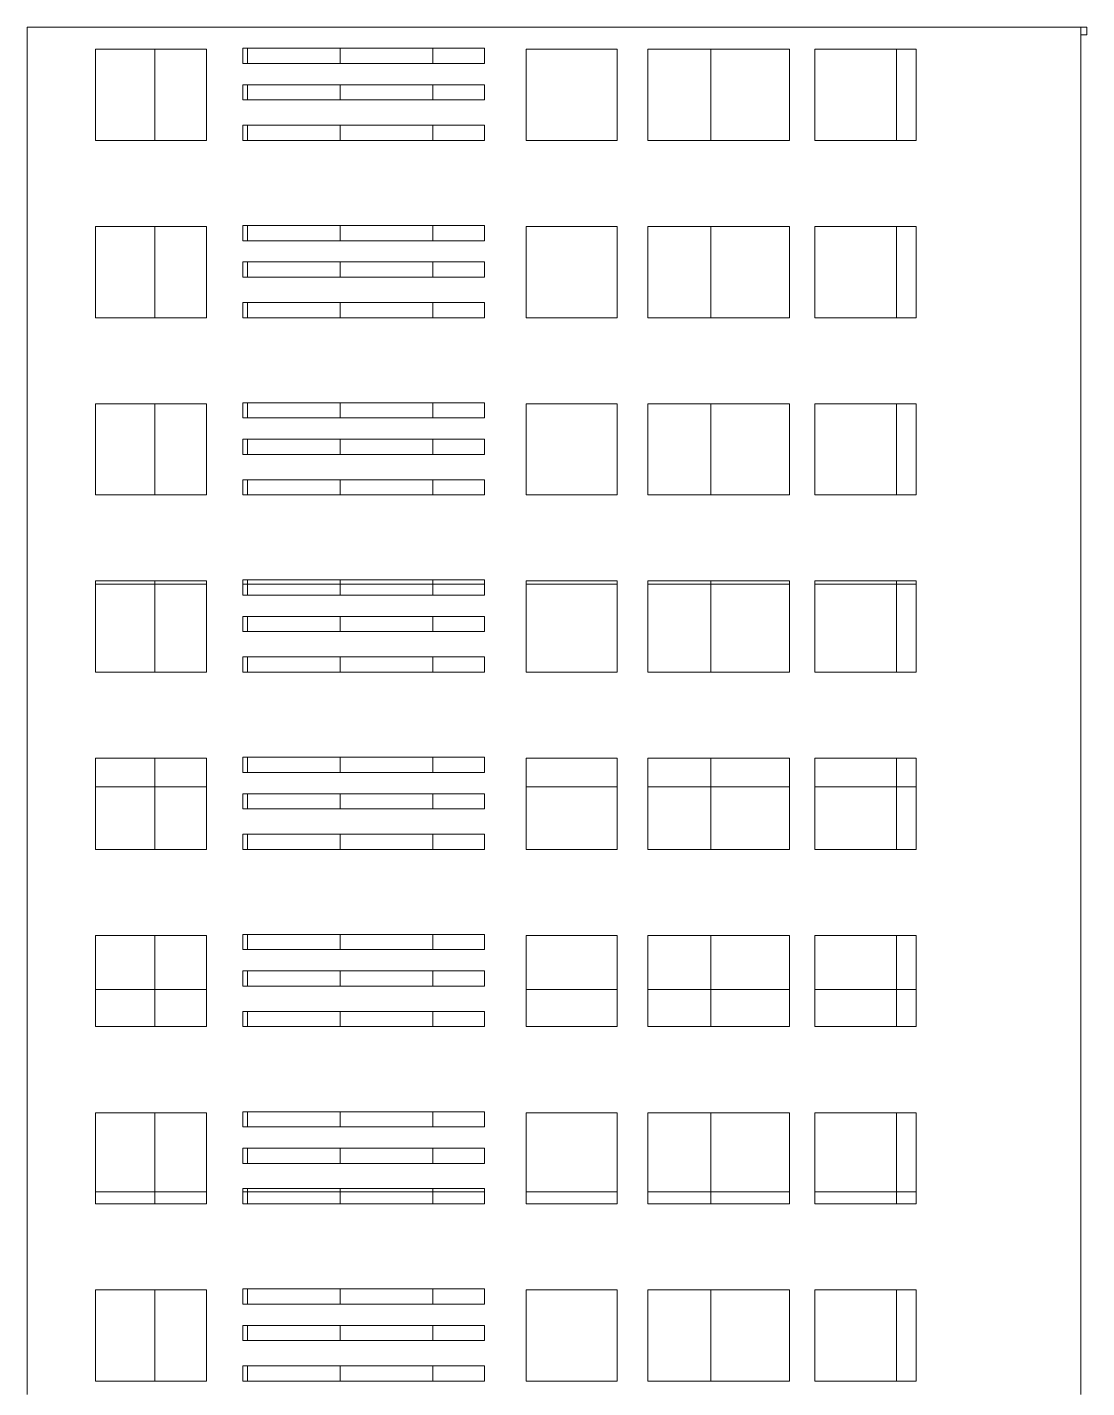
# Model space of a CAD drawing. Header units: millimetres. Extents: x 3062 to 3755, y 1606 to 1663.
# Drawn here: x 3233.206 to 3236.895, y 1633.765 to 1638.503 of the extents above; entities that cross this region are included whole.
import ezdxf

# ---------------------------------------------------------------- set-up
doc = ezdxf.new("R2010")
doc.units = ezdxf.units.MM
for name, color, linetype, lineweight in [('A-FLOR', 192, 'Continuous', 9), ('A-GLAZ-CURT', 52, 'Continuous', 9), ('A-WALL', 113, 'Continuous', 9)]:
    doc.layers.add(name, color=color, linetype=linetype, lineweight=lineweight)

# ---------------------------------------------------------------- blocks, each defined once
blk = doc.blocks.new('System Panel - Glazed-373120-South')
at = {"layer": 'A-GLAZ-CURT'}
for p, q in [((108202, 20000), (107033, 20000)), ((108202, 19764), (108202, 20000)), ((108202, 16264), (108202, 18064))]:
    blk.add_line(p, q, dxfattribs=at)
blk = doc.blocks.new('System Panel - Glazed-370674-South')
at = {"layer": 'A-GLAZ-CURT'}
for p, q in [((111862, 20000), (110032, 20000)), ((110032, 20000), (110032, 19764)), ((111862, 19764), (111862, 20000)), ((110032, 18084), (110032, 17784)), ((111862, 17784), (111862, 18084)), ((110032, 17364), (110032, 17064)), ((111862, 17064), (111862, 17364)), ((110032, 16564), (110032, 16264)), ((111862, 16264), (111862, 16564))]:
    blk.add_line(p, q, dxfattribs=at)
blk = doc.blocks.new('System Panel - Glazed-V40-South')
at = {"layer": 'A-GLAZ-CURT'}
for p, q in [((114709, 20000), (113692, 20000)), ((113692, 20000), (113692, 19764)), ((113692, 18084), (113692, 17784)), ((113692, 17364), (113692, 17064)), ((113692, 16564), (113692, 16264))]:
    blk.add_line(p, q, dxfattribs=at)
blk = doc.blocks.new('System Panel - Glazed-V41-South')
at = {"layer": 'A-GLAZ-CURT'}
blk.add_line((117333, 20000), (115533, 20000), dxfattribs=at)
blk = doc.blocks.new('System Panel - Glazed-V42-South')
at = {"layer": 'A-GLAZ-CURT'}
for p, q in [((119182, 20000), (117933, 20000)), ((119182, 19764), (119182, 20000)), ((119182, 16264), (119182, 18064))]:
    blk.add_line(p, q, dxfattribs=at)
blk = doc.blocks.new('System Panel - Glazed-V43-South')
at = {"layer": 'A-GLAZ-CURT'}
for p, q in [((120733, 20000), (119182, 20000)), ((119182, 20000), (119182, 19764)), ((119182, 18064), (119182, 16264))]:
    blk.add_line(p, q, dxfattribs=at)
blk = doc.blocks.new('System Panel - Glazed-V44-South')
at = {"layer": 'A-GLAZ-CURT'}
for p, q in [((122842, 20000), (121233, 20000)), ((122842, 19764), (122842, 20000)), ((122842, 16264), (122842, 18064))]:
    blk.add_line(p, q, dxfattribs=at)
blk = doc.blocks.new('System Panel - Glazed-V45-South')
at = {"layer": 'A-GLAZ-CURT'}
for p, q in [((123233, 20000), (122842, 20000)), ((122842, 20000), (122842, 19764)), ((122842, 18064), (122842, 16264))]:
    blk.add_line(p, q, dxfattribs=at)
blk = doc.blocks.new('System Panel - Glazed-V46-South')
at = {"layer": 'A-GLAZ-CURT'}
for p, q in [((108202, 24000), (107033, 24000)), ((108202, 23264), (108202, 24000)), ((108202, 20000), (108202, 21564)), ((107033, 20000), (108202, 20000))]:
    blk.add_line(p, q, dxfattribs=at)
blk = doc.blocks.new('System Panel - Glazed-V47-South')
at = {"layer": 'A-GLAZ-CURT'}
for p, q in [((110032, 23564), (110032, 23264)), ((111862, 23264), (111862, 23564)), ((110032, 21584), (110032, 21284)), ((111862, 21284), (111862, 21584)), ((110032, 20864), (110032, 20564)), ((111862, 20564), (111862, 20864)), ((110032, 20064), (110032, 20000)), ((110032, 20000), (111862, 20000)), ((111862, 20000), (111862, 20064))]:
    blk.add_line(p, q, dxfattribs=at)
blk = doc.blocks.new('System Panel - Glazed-V48-South')
at = {"layer": 'A-GLAZ-CURT'}
for p, q in [((113692, 23564), (113692, 23264)), ((113692, 21584), (113692, 21284)), ((113692, 20864), (113692, 20564)), ((113692, 20064), (113692, 20000)), ((113692, 20000), (114709, 20000))]:
    blk.add_line(p, q, dxfattribs=at)
blk = doc.blocks.new('System Panel - Glazed-V49-South')
at = {"layer": 'A-GLAZ-CURT'}
for p, q in [((117333, 24000), (115533, 24000)), ((115533, 20000), (117333, 20000))]:
    blk.add_line(p, q, dxfattribs=at)
blk = doc.blocks.new('System Panel - Glazed-V50-South')
at = {"layer": 'A-GLAZ-CURT'}
for p, q in [((119182, 24000), (117933, 24000)), ((119182, 23264), (119182, 24000)), ((119182, 20000), (119182, 21564)), ((117933, 20000), (119182, 20000))]:
    blk.add_line(p, q, dxfattribs=at)
blk = doc.blocks.new('System Panel - Glazed-V51-South')
at = {"layer": 'A-GLAZ-CURT'}
for p, q in [((120733, 24000), (119182, 24000)), ((119182, 24000), (119182, 23264)), ((119182, 21564), (119182, 20000)), ((119182, 20000), (120733, 20000))]:
    blk.add_line(p, q, dxfattribs=at)
blk = doc.blocks.new('System Panel - Glazed-V52-South')
at = {"layer": 'A-GLAZ-CURT'}
for p, q in [((122842, 24000), (121233, 24000)), ((122842, 23264), (122842, 24000)), ((122842, 20000), (122842, 21564)), ((121233, 20000), (122842, 20000))]:
    blk.add_line(p, q, dxfattribs=at)
blk = doc.blocks.new('System Panel - Glazed-V53-South')
at = {"layer": 'A-GLAZ-CURT'}
for p, q in [((123233, 24000), (122842, 24000)), ((122842, 24000), (122842, 23264)), ((122842, 21564), (122842, 20000)), ((122842, 20000), (123233, 20000))]:
    blk.add_line(p, q, dxfattribs=at)
blk = doc.blocks.new('System Panel - Glazed-V54-South')
at = {"layer": 'A-GLAZ-CURT'}
for p, q in [((108202, 28000), (107033, 28000)), ((108202, 26764), (108202, 28000)), ((108202, 24000), (108202, 25064)), ((107033, 24000), (108202, 24000))]:
    blk.add_line(p, q, dxfattribs=at)
blk = doc.blocks.new('System Panel - Glazed-V55-South')
at = {"layer": 'A-GLAZ-CURT'}
for p, q in [((110032, 27864), (110032, 27564)), ((111862, 27564), (111862, 27864)), ((110032, 27064), (110032, 26764)), ((111862, 26764), (111862, 27064)), ((110032, 25084), (110032, 24784)), ((111862, 24784), (111862, 25084)), ((110032, 24364), (110032, 24064)), ((111862, 24064), (111862, 24364))]:
    blk.add_line(p, q, dxfattribs=at)
blk = doc.blocks.new('System Panel - Glazed-V56-South')
at = {"layer": 'A-GLAZ-CURT'}
for p, q in [((113692, 27864), (113692, 27564)), ((113692, 27064), (113692, 26764)), ((113692, 25084), (113692, 24784)), ((113692, 24364), (113692, 24064))]:
    blk.add_line(p, q, dxfattribs=at)
blk = doc.blocks.new('System Panel - Glazed-V57-South')
at = {"layer": 'A-GLAZ-CURT'}
for p, q in [((117333, 28000), (115533, 28000)), ((115533, 24000), (117333, 24000))]:
    blk.add_line(p, q, dxfattribs=at)
blk = doc.blocks.new('System Panel - Glazed-V58-South')
at = {"layer": 'A-GLAZ-CURT'}
for p, q in [((119182, 28000), (117933, 28000)), ((119182, 26764), (119182, 28000)), ((119182, 24000), (119182, 25064)), ((117933, 24000), (119182, 24000))]:
    blk.add_line(p, q, dxfattribs=at)
blk = doc.blocks.new('System Panel - Glazed-V59-South')
at = {"layer": 'A-GLAZ-CURT'}
for p, q in [((120733, 28000), (119182, 28000)), ((119182, 28000), (119182, 26764)), ((119182, 25064), (119182, 24000)), ((119182, 24000), (120733, 24000))]:
    blk.add_line(p, q, dxfattribs=at)
blk = doc.blocks.new('System Panel - Glazed-V60-South')
at = {"layer": 'A-GLAZ-CURT'}
for p, q in [((122842, 28000), (121233, 28000)), ((122842, 26764), (122842, 28000)), ((122842, 24000), (122842, 25064)), ((121233, 24000), (122842, 24000))]:
    blk.add_line(p, q, dxfattribs=at)
blk = doc.blocks.new('System Panel - Glazed-V61-South')
at = {"layer": 'A-GLAZ-CURT'}
for p, q in [((123233, 28000), (122842, 28000)), ((122842, 28000), (122842, 26764)), ((122842, 25064), (122842, 24000)), ((122842, 24000), (123233, 24000))]:
    blk.add_line(p, q, dxfattribs=at)
blk = doc.blocks.new('System Panel - Glazed-V62-South')
at = {"layer": 'A-GLAZ-CURT'}
for p, q in [((108202, 32000), (107033, 32000)), ((108202, 30264), (108202, 32000)), ((108202, 28000), (108202, 28564)), ((107033, 28000), (108202, 28000))]:
    blk.add_line(p, q, dxfattribs=at)
blk = doc.blocks.new('System Panel - Glazed-V63-South')
at = {"layer": 'A-GLAZ-CURT'}
for p, q in [((111862, 32000), (110032, 32000)), ((110032, 32000), (110032, 31784)), ((111862, 31784), (111862, 32000)), ((110032, 31364), (110032, 31064)), ((111862, 31064), (111862, 31364)), ((110032, 30564), (110032, 30264)), ((111862, 30264), (111862, 30564)), ((110032, 28584), (110032, 28284)), ((111862, 28284), (111862, 28584))]:
    blk.add_line(p, q, dxfattribs=at)
blk = doc.blocks.new('System Panel - Glazed-V64-South')
at = {"layer": 'A-GLAZ-CURT'}
for p, q in [((114709, 32000), (113692, 32000)), ((113692, 32000), (113692, 31784)), ((113692, 31364), (113692, 31064)), ((113692, 30564), (113692, 30264)), ((113692, 28584), (113692, 28284))]:
    blk.add_line(p, q, dxfattribs=at)
blk = doc.blocks.new('System Panel - Glazed-V65-South')
at = {"layer": 'A-GLAZ-CURT'}
for p, q in [((117333, 32000), (115533, 32000)), ((115533, 28000), (117333, 28000))]:
    blk.add_line(p, q, dxfattribs=at)
blk = doc.blocks.new('System Panel - Glazed-V66-South')
at = {"layer": 'A-GLAZ-CURT'}
for p, q in [((119182, 32000), (117933, 32000)), ((119182, 30264), (119182, 32000)), ((119182, 28000), (119182, 28564)), ((117933, 28000), (119182, 28000))]:
    blk.add_line(p, q, dxfattribs=at)
blk = doc.blocks.new('System Panel - Glazed-V67-South')
at = {"layer": 'A-GLAZ-CURT'}
for p, q in [((120733, 32000), (119182, 32000)), ((119182, 32000), (119182, 30264)), ((119182, 28564), (119182, 28000)), ((119182, 28000), (120733, 28000))]:
    blk.add_line(p, q, dxfattribs=at)
blk = doc.blocks.new('System Panel - Glazed-V68-South')
at = {"layer": 'A-GLAZ-CURT'}
for p, q in [((122842, 32000), (121233, 32000)), ((122842, 30264), (122842, 32000)), ((122842, 28000), (122842, 28564)), ((121233, 28000), (122842, 28000))]:
    blk.add_line(p, q, dxfattribs=at)
blk = doc.blocks.new('System Panel - Glazed-V69-South')
at = {"layer": 'A-GLAZ-CURT'}
for p, q in [((123233, 32000), (122842, 32000)), ((122842, 32000), (122842, 30264)), ((122842, 28564), (122842, 28000)), ((122842, 28000), (123233, 28000))]:
    blk.add_line(p, q, dxfattribs=at)
blk = doc.blocks.new('System Panel - Glazed-V70-South')
at = {"layer": 'A-GLAZ-CURT'}
for p, q in [((108202, 33764), (108202, 35564)), ((107033, 32000), (108202, 32000)), ((108202, 32000), (108202, 32064))]:
    blk.add_line(p, q, dxfattribs=at)
blk = doc.blocks.new('System Panel - Glazed-V71-South')
at = {"layer": 'A-GLAZ-CURT'}
for p, q in [((110032, 35584), (110032, 35284)), ((111862, 35284), (111862, 35584)), ((110032, 34864), (110032, 34564)), ((111862, 34564), (111862, 34864)), ((110032, 34064), (110032, 33764)), ((111862, 33764), (111862, 34064)), ((110032, 32084), (110032, 32000)), ((110032, 32000), (111862, 32000)), ((111862, 32000), (111862, 32084))]:
    blk.add_line(p, q, dxfattribs=at)
blk = doc.blocks.new('System Panel - Glazed-V72-South')
at = {"layer": 'A-GLAZ-CURT'}
for p, q in [((113692, 35584), (113692, 35284)), ((113692, 34864), (113692, 34564)), ((113692, 34064), (113692, 33764)), ((113692, 32084), (113692, 32000)), ((113692, 32000), (114709, 32000))]:
    blk.add_line(p, q, dxfattribs=at)
blk = doc.blocks.new('System Panel - Glazed-V73-South')
at = {"layer": 'A-GLAZ-CURT'}
blk.add_line((115533, 32000), (117333, 32000), dxfattribs=at)
blk = doc.blocks.new('System Panel - Glazed-V74-South')
at = {"layer": 'A-GLAZ-CURT'}
for p, q in [((119182, 33764), (119182, 35564)), ((117933, 32000), (119182, 32000)), ((119182, 32000), (119182, 32064))]:
    blk.add_line(p, q, dxfattribs=at)
blk = doc.blocks.new('System Panel - Glazed-V75-South')
at = {"layer": 'A-GLAZ-CURT'}
for p, q in [((119182, 35564), (119182, 33764)), ((119182, 32064), (119182, 32000)), ((119182, 32000), (120733, 32000))]:
    blk.add_line(p, q, dxfattribs=at)
blk = doc.blocks.new('System Panel - Glazed-V76-South')
at = {"layer": 'A-GLAZ-CURT'}
for p, q in [((122842, 33764), (122842, 35564)), ((121233, 32000), (122842, 32000)), ((122842, 32000), (122842, 32064))]:
    blk.add_line(p, q, dxfattribs=at)
blk = doc.blocks.new('System Panel - Glazed-V77-South')
at = {"layer": 'A-GLAZ-CURT'}
for p, q in [((122842, 35564), (122842, 33764)), ((122842, 32064), (122842, 32000)), ((122842, 32000), (123233, 32000))]:
    blk.add_line(p, q, dxfattribs=at)
blk = doc.blocks.new('System Panel - Glazed-V78-South')
at = {"layer": 'A-GLAZ-CURT'}
blk.add_line((108202, 37264), (108202, 39064), dxfattribs=at)
blk = doc.blocks.new('System Panel - Glazed-V79-South')
at = {"layer": 'A-GLAZ-CURT'}
for p, q in [((110032, 39084), (110032, 38784)), ((111862, 38784), (111862, 39084)), ((110032, 38364), (110032, 38064)), ((111862, 38064), (111862, 38364)), ((110032, 37564), (110032, 37264)), ((111862, 37264), (111862, 37564))]:
    blk.add_line(p, q, dxfattribs=at)
blk = doc.blocks.new('System Panel - Glazed-V80-South')
at = {"layer": 'A-GLAZ-CURT'}
for p, q in [((113692, 39084), (113692, 38784)), ((113692, 38364), (113692, 38064)), ((113692, 37564), (113692, 37264))]:
    blk.add_line(p, q, dxfattribs=at)
blk = doc.blocks.new('System Panel - Glazed-V82-South')
at = {"layer": 'A-GLAZ-CURT'}
blk.add_line((119182, 37264), (119182, 39064), dxfattribs=at)
blk = doc.blocks.new('System Panel - Glazed-V83-South')
at = {"layer": 'A-GLAZ-CURT'}
blk.add_line((119182, 39064), (119182, 37264), dxfattribs=at)
blk = doc.blocks.new('System Panel - Glazed-V84-South')
at = {"layer": 'A-GLAZ-CURT'}
blk.add_line((122842, 37264), (122842, 39064), dxfattribs=at)
blk = doc.blocks.new('System Panel - Glazed-V85-South')
at = {"layer": 'A-GLAZ-CURT'}
blk.add_line((122842, 39064), (122842, 37264), dxfattribs=at)
blk = doc.blocks.new('System Panel - Glazed-373121-South')
at = {"layer": 'A-GLAZ-CURT'}
blk.add_line((108202, 40764), (108202, 42564), dxfattribs=at)
blk = doc.blocks.new('System Panel - Glazed-370676-South')
at = {"layer": 'A-GLAZ-CURT'}
for p, q in [((110032, 42584), (110032, 42284)), ((111862, 42284), (111862, 42584)), ((110032, 41864), (110032, 41564)), ((111862, 41564), (111862, 41864)), ((110032, 41064), (110032, 40764)), ((111862, 40764), (111862, 41064))]:
    blk.add_line(p, q, dxfattribs=at)
blk = doc.blocks.new('System Panel - Glazed-V86-South')
at = {"layer": 'A-GLAZ-CURT'}
for p, q in [((113692, 42584), (113692, 42284)), ((113692, 41864), (113692, 41564)), ((113692, 41064), (113692, 40764))]:
    blk.add_line(p, q, dxfattribs=at)
blk = doc.blocks.new('System Panel - Glazed-V88-South')
at = {"layer": 'A-GLAZ-CURT'}
blk.add_line((119182, 40764), (119182, 42564), dxfattribs=at)
blk = doc.blocks.new('System Panel - Glazed-V89-South')
at = {"layer": 'A-GLAZ-CURT'}
blk.add_line((119182, 42564), (119182, 40764), dxfattribs=at)
blk = doc.blocks.new('System Panel - Glazed-V90-South')
at = {"layer": 'A-GLAZ-CURT'}
blk.add_line((122842, 40764), (122842, 42564), dxfattribs=at)
blk = doc.blocks.new('System Panel - Glazed-V91-South')
at = {"layer": 'A-GLAZ-CURT'}
blk.add_line((122842, 42564), (122842, 40764), dxfattribs=at)
blk = doc.blocks.new('System Panel - Glazed-V96-South')
at = {"layer": 'A-GLAZ-CURT'}
for p, q in [((109220, 20000), (108202, 20000)), ((108202, 20000), (108202, 19764)), ((110032, 20000), (109936, 20000)), ((110032, 19764), (110032, 20000)), ((108202, 18064), (108202, 16264)), ((110032, 17784), (110032, 18084)), ((110032, 17064), (110032, 17364)), ((110032, 16264), (110032, 16564))]:
    blk.add_line(p, q, dxfattribs=at)
blk = doc.blocks.new('System Panel - Glazed-V97-South')
at = {"layer": 'A-GLAZ-CURT'}
for p, q in [((109220, 24000), (108202, 24000)), ((108202, 24000), (108202, 23264)), ((110032, 23264), (110032, 23564)), ((108202, 21564), (108202, 20000)), ((110032, 21284), (110032, 21584)), ((110032, 20564), (110032, 20864)), ((108202, 20000), (109220, 20000)), ((109936, 20000), (110032, 20000)), ((110032, 20000), (110032, 20064))]:
    blk.add_line(p, q, dxfattribs=at)
blk = doc.blocks.new('System Panel - Glazed-V98-South')
at = {"layer": 'A-GLAZ-CURT'}
for p, q in [((109220, 28000), (108202, 28000)), ((108202, 28000), (108202, 26764)), ((110032, 27564), (110032, 27864)), ((110032, 26764), (110032, 27064)), ((108202, 25064), (108202, 24000)), ((110032, 24784), (110032, 25084)), ((110032, 24064), (110032, 24364)), ((108202, 24000), (109220, 24000))]:
    blk.add_line(p, q, dxfattribs=at)
blk = doc.blocks.new('System Panel - Glazed-V99-South')
at = {"layer": 'A-GLAZ-CURT'}
for p, q in [((109220, 32000), (108202, 32000)), ((108202, 32000), (108202, 30264)), ((110032, 32000), (109936, 32000)), ((110032, 31784), (110032, 32000)), ((110032, 31064), (110032, 31364)), ((110032, 30264), (110032, 30564)), ((108202, 28564), (108202, 28000)), ((110032, 28284), (110032, 28584)), ((108202, 28000), (109220, 28000))]:
    blk.add_line(p, q, dxfattribs=at)
blk = doc.blocks.new('System Panel - Glazed-V100-South')
at = {"layer": 'A-GLAZ-CURT'}
for p, q in [((108202, 35564), (108202, 33764)), ((110032, 35284), (110032, 35584)), ((110032, 34564), (110032, 34864)), ((110032, 33764), (110032, 34064)), ((108202, 32064), (108202, 32000)), ((108202, 32000), (109220, 32000)), ((109936, 32000), (110032, 32000)), ((110032, 32000), (110032, 32084))]:
    blk.add_line(p, q, dxfattribs=at)
blk = doc.blocks.new('System Panel - Glazed-V101-South')
at = {"layer": 'A-GLAZ-CURT'}
for p, q in [((108202, 39064), (108202, 37264)), ((110032, 38784), (110032, 39084)), ((110032, 38064), (110032, 38364)), ((110032, 37264), (110032, 37564))]:
    blk.add_line(p, q, dxfattribs=at)
blk = doc.blocks.new('System Panel - Glazed-V102-South')
at = {"layer": 'A-GLAZ-CURT'}
for p, q in [((108202, 42564), (108202, 40764)), ((110032, 42284), (110032, 42584)), ((110032, 41564), (110032, 41864)), ((110032, 40764), (110032, 41064))]:
    blk.add_line(p, q, dxfattribs=at)

msp = doc.modelspace()

# ---------------------------------------------------------------- linework, layer by layer
at = {"layer": 'A-FLOR'}
for p, q in [((3236.8735, 1638.5029), (3236.8946, 1638.5029)), ((3236.8946, 1638.4764), (3236.8735, 1638.4764)), ((3236.8946, 1638.5029), (3236.8946, 1638.4764))]:
    msp.add_line(p, q, dxfattribs=at)
at = {"layer": 'A-WALL'}
for p, q in [((3233.2059, 1633.7421), (3233.2059, 1638.5029)), ((3236.8735, 1638.5029), (3233.2059, 1638.5029)), ((3236.8735, 1638.5029), (3236.8735, 1633.7421)), ((3233.956, 1638.3767), (3233.956, 1638.4296)), ((3233.956, 1638.4296), (3234.7975, 1638.4296)), ((3234.7975, 1638.4296), (3234.7975, 1638.3767)), ((3233.444, 1638.1086), (3233.444, 1638.426)), ((3233.444, 1638.426), (3233.8296, 1638.426)), ((3233.8296, 1638.426), (3233.8296, 1638.1086)), ((3234.9428, 1638.1086), (3234.9428, 1638.426)), ((3234.9428, 1638.426), (3235.2602, 1638.426)), ((3235.2602, 1638.426), (3235.2602, 1638.1086)), ((3235.366, 1638.1086), (3235.366, 1638.426)), ((3235.366, 1638.426), (3235.8597, 1638.426)), ((3235.8597, 1638.426), (3235.8597, 1638.1086)), ((3235.9478, 1638.1086), (3235.9478, 1638.426)), ((3235.9478, 1638.426), (3236.3005, 1638.426)), ((3236.3005, 1638.426), (3236.3005, 1638.1086)), ((3234.7975, 1638.3767), (3233.956, 1638.3767)), ((3233.956, 1638.2497), (3233.956, 1638.3026)), ((3233.956, 1638.3026), (3234.7975, 1638.3026)), ((3234.7975, 1638.3026), (3234.7975, 1638.2497)), ((3234.7975, 1638.2497), (3233.956, 1638.2497)), ((3233.956, 1638.1086), (3233.956, 1638.1615)), ((3233.956, 1638.1615), (3234.7975, 1638.1615)), ((3234.7975, 1638.1615), (3234.7975, 1638.1086)), ((3233.8296, 1638.1086), (3233.444, 1638.1086)), ((3234.7975, 1638.1086), (3233.956, 1638.1086)), ((3235.2602, 1638.1086), (3234.9428, 1638.1086)), ((3235.8597, 1638.1086), (3235.366, 1638.1086)), ((3236.3005, 1638.1086), (3235.9478, 1638.1086)), ((3233.956, 1637.7595), (3233.956, 1637.8124)), ((3233.956, 1637.8124), (3234.7975, 1637.8124)), ((3234.7975, 1637.8124), (3234.7975, 1637.7595)), ((3233.444, 1637.4915), (3233.444, 1637.8089)), ((3233.444, 1637.8089), (3233.8296, 1637.8089)), ((3233.8296, 1637.8089), (3233.8296, 1637.4915)), ((3234.9428, 1637.4915), (3234.9428, 1637.8089)), ((3234.9428, 1637.8089), (3235.2602, 1637.8089)), ((3235.2602, 1637.8089), (3235.2602, 1637.4915)), ((3235.366, 1637.4915), (3235.366, 1637.8089)), ((3235.366, 1637.8089), (3235.8597, 1637.8089)), ((3235.8597, 1637.8089), (3235.8597, 1637.4915)), ((3235.9478, 1637.4915), (3235.9478, 1637.8089)), ((3235.9478, 1637.8089), (3236.3005, 1637.8089)), ((3236.3005, 1637.8089), (3236.3005, 1637.4915)), ((3234.7975, 1637.7595), (3233.956, 1637.7595)), ((3233.956, 1637.6326), (3233.956, 1637.6855)), ((3233.956, 1637.6855), (3234.7975, 1637.6855)), ((3234.7975, 1637.6855), (3234.7975, 1637.6326)), ((3234.7975, 1637.6326), (3233.956, 1637.6326)), ((3233.956, 1637.4915), (3233.956, 1637.5444)), ((3233.956, 1637.5444), (3234.7975, 1637.5444)), ((3234.7975, 1637.5444), (3234.7975, 1637.4915)), ((3233.8296, 1637.4915), (3233.444, 1637.4915)), ((3234.7975, 1637.4915), (3233.956, 1637.4915)), ((3235.2602, 1637.4915), (3234.9428, 1637.4915)), ((3235.8597, 1637.4915), (3235.366, 1637.4915)), ((3236.3005, 1637.4915), (3235.9478, 1637.4915)), ((3233.444, 1636.8744), (3233.444, 1637.1917)), ((3233.444, 1637.1917), (3233.8296, 1637.1917)), ((3233.8296, 1637.1917), (3233.8296, 1636.8744)), ((3233.956, 1637.1424), (3233.956, 1637.1953)), ((3233.956, 1637.1953), (3234.7975, 1637.1953)), ((3234.7975, 1637.1953), (3234.7975, 1637.1424)), ((3234.9428, 1636.8744), (3234.9428, 1637.1917)), ((3234.9428, 1637.1917), (3235.2602, 1637.1917)), ((3235.2602, 1637.1917), (3235.2602, 1636.8744)), ((3235.366, 1636.8744), (3235.366, 1637.1917)), ((3235.366, 1637.1917), (3235.8597, 1637.1917)), ((3235.8597, 1637.1917), (3235.8597, 1636.8744)), ((3235.9478, 1636.8744), (3235.9478, 1637.1917)), ((3235.9478, 1637.1917), (3236.3005, 1637.1917)), ((3236.3005, 1637.1917), (3236.3005, 1636.8744)), ((3234.7975, 1637.1424), (3233.956, 1637.1424)), ((3233.956, 1637.0154), (3233.956, 1637.0683)), ((3233.956, 1637.0683), (3234.7975, 1637.0683)), ((3234.7975, 1637.0683), (3234.7975, 1637.0154)), ((3234.7975, 1637.0154), (3233.956, 1637.0154)), ((3233.956, 1636.8744), (3233.956, 1636.9273)), ((3233.956, 1636.9273), (3234.7975, 1636.9273)), ((3234.7975, 1636.9273), (3234.7975, 1636.8744)), ((3233.8296, 1636.8744), (3233.444, 1636.8744)), ((3234.7975, 1636.8744), (3233.956, 1636.8744)), ((3235.2602, 1636.8744), (3234.9428, 1636.8744)), ((3235.8597, 1636.8744), (3235.366, 1636.8744)), ((3236.3005, 1636.8744), (3235.9478, 1636.8744)), ((3233.444, 1636.2572), (3233.444, 1636.5746)), ((3233.444, 1636.5746), (3233.8296, 1636.5746)), ((3233.8296, 1636.5746), (3233.8296, 1636.2572)), ((3233.956, 1636.5252), (3233.956, 1636.5781)), ((3233.956, 1636.5781), (3234.7975, 1636.5781)), ((3234.7975, 1636.5781), (3234.7975, 1636.5252)), ((3234.9428, 1636.2572), (3234.9428, 1636.5746)), ((3234.9428, 1636.5746), (3235.2602, 1636.5746)), ((3235.2602, 1636.5746), (3235.2602, 1636.2572)), ((3235.366, 1636.2572), (3235.366, 1636.5746)), ((3235.366, 1636.5746), (3235.8597, 1636.5746)), ((3235.8597, 1636.5746), (3235.8597, 1636.2572)), ((3235.9478, 1636.2572), (3235.9478, 1636.5746)), ((3235.9478, 1636.5746), (3236.3005, 1636.5746)), ((3236.3005, 1636.5746), (3236.3005, 1636.2572)), ((3234.7975, 1636.5252), (3233.956, 1636.5252)), ((3233.956, 1636.3983), (3233.956, 1636.4512)), ((3233.956, 1636.4512), (3234.7975, 1636.4512)), ((3234.7975, 1636.4512), (3234.7975, 1636.3983)), ((3234.7975, 1636.3983), (3233.956, 1636.3983)), ((3233.956, 1636.2572), (3233.956, 1636.3101)), ((3233.956, 1636.3101), (3234.7975, 1636.3101)), ((3234.7975, 1636.3101), (3234.7975, 1636.2572)), ((3233.8296, 1636.2572), (3233.444, 1636.2572)), ((3234.7975, 1636.2572), (3233.956, 1636.2572)), ((3235.2602, 1636.2572), (3234.9428, 1636.2572)), ((3235.8597, 1636.2572), (3235.366, 1636.2572)), ((3236.3005, 1636.2572), (3235.9478, 1636.2572)), ((3233.444, 1635.6401), (3233.444, 1635.9575)), ((3233.444, 1635.9575), (3233.8296, 1635.9575)), ((3233.8296, 1635.9575), (3233.8296, 1635.6401)), ((3233.956, 1635.9081), (3233.956, 1635.961)), ((3233.956, 1635.961), (3234.7975, 1635.961)), ((3234.7975, 1635.961), (3234.7975, 1635.9081)), ((3234.9428, 1635.6401), (3234.9428, 1635.9575)), ((3234.9428, 1635.9575), (3235.2602, 1635.9575)), ((3235.2602, 1635.9575), (3235.2602, 1635.6401)), ((3235.366, 1635.6401), (3235.366, 1635.9575)), ((3235.366, 1635.9575), (3235.8597, 1635.9575)), ((3235.8597, 1635.9575), (3235.8597, 1635.6401)), ((3235.9478, 1635.6401), (3235.9478, 1635.9575)), ((3235.9478, 1635.9575), (3236.3005, 1635.9575)), ((3236.3005, 1635.9575), (3236.3005, 1635.6401)), ((3234.7975, 1635.9081), (3233.956, 1635.9081)), ((3233.956, 1635.7811), (3233.956, 1635.834)), ((3233.956, 1635.834), (3234.7975, 1635.834)), ((3234.7975, 1635.834), (3234.7975, 1635.7811)), ((3234.7975, 1635.7811), (3233.956, 1635.7811)), ((3233.956, 1635.6401), (3233.956, 1635.693)), ((3233.956, 1635.693), (3234.7975, 1635.693)), ((3234.7975, 1635.693), (3234.7975, 1635.6401)), ((3233.8296, 1635.6401), (3233.444, 1635.6401)), ((3234.7975, 1635.6401), (3233.956, 1635.6401)), ((3235.2602, 1635.6401), (3234.9428, 1635.6401)), ((3235.8597, 1635.6401), (3235.366, 1635.6401)), ((3236.3005, 1635.6401), (3235.9478, 1635.6401)), ((3233.444, 1635.0229), (3233.444, 1635.3403)), ((3233.444, 1635.3403), (3233.8296, 1635.3403)), ((3233.8296, 1635.3403), (3233.8296, 1635.0229)), ((3233.956, 1635.2909), (3233.956, 1635.3438)), ((3233.956, 1635.3438), (3234.7975, 1635.3438)), ((3234.7975, 1635.3438), (3234.7975, 1635.2909)), ((3234.9428, 1635.0229), (3234.9428, 1635.3403)), ((3234.9428, 1635.3403), (3235.2602, 1635.3403)), ((3235.2602, 1635.3403), (3235.2602, 1635.0229)), ((3235.366, 1635.0229), (3235.366, 1635.3403)), ((3235.366, 1635.3403), (3235.8597, 1635.3403)), ((3235.8597, 1635.3403), (3235.8597, 1635.0229)), ((3235.9478, 1635.0229), (3235.9478, 1635.3403)), ((3235.9478, 1635.3403), (3236.3005, 1635.3403)), ((3236.3005, 1635.3403), (3236.3005, 1635.0229)), ((3234.7975, 1635.2909), (3233.956, 1635.2909)), ((3233.956, 1635.164), (3233.956, 1635.2169)), ((3233.956, 1635.2169), (3234.7975, 1635.2169)), ((3234.7975, 1635.2169), (3234.7975, 1635.164)), ((3234.7975, 1635.164), (3233.956, 1635.164)), ((3233.956, 1635.0229), (3233.956, 1635.0758)), ((3233.956, 1635.0758), (3234.7975, 1635.0758)), ((3234.7975, 1635.0758), (3234.7975, 1635.0229)), ((3233.8296, 1635.0229), (3233.444, 1635.0229)), ((3234.7975, 1635.0229), (3233.956, 1635.0229)), ((3235.2602, 1635.0229), (3234.9428, 1635.0229)), ((3235.8597, 1635.0229), (3235.366, 1635.0229)), ((3236.3005, 1635.0229), (3235.9478, 1635.0229)), ((3233.444, 1634.4058), (3233.444, 1634.7232)), ((3233.444, 1634.7232), (3233.8296, 1634.7232)), ((3233.8296, 1634.7232), (3233.8296, 1634.4058)), ((3233.956, 1634.6738), (3233.956, 1634.7267)), ((3233.956, 1634.7267), (3234.7975, 1634.7267)), ((3234.7975, 1634.7267), (3234.7975, 1634.6738)), ((3234.9428, 1634.4058), (3234.9428, 1634.7232)), ((3234.9428, 1634.7232), (3235.2602, 1634.7232)), ((3235.2602, 1634.7232), (3235.2602, 1634.4058)), ((3235.366, 1634.4058), (3235.366, 1634.7232)), ((3235.366, 1634.7232), (3235.8597, 1634.7232)), ((3235.8597, 1634.7232), (3235.8597, 1634.4058)), ((3235.9478, 1634.4058), (3235.9478, 1634.7232)), ((3235.9478, 1634.7232), (3236.3005, 1634.7232)), ((3236.3005, 1634.7232), (3236.3005, 1634.4058)), ((3234.7975, 1634.6738), (3233.956, 1634.6738)), ((3233.956, 1634.5468), (3233.956, 1634.5997)), ((3233.956, 1634.5997), (3234.7975, 1634.5997)), ((3234.7975, 1634.5997), (3234.7975, 1634.5468)), ((3234.7975, 1634.5468), (3233.956, 1634.5468)), ((3233.956, 1634.4058), (3233.956, 1634.4587)), ((3233.956, 1634.4587), (3234.7975, 1634.4587)), ((3234.7975, 1634.4587), (3234.7975, 1634.4058)), ((3233.8296, 1634.4058), (3233.444, 1634.4058)), ((3234.7975, 1634.4058), (3233.956, 1634.4058)), ((3235.2602, 1634.4058), (3234.9428, 1634.4058)), ((3235.8597, 1634.4058), (3235.366, 1634.4058)), ((3236.3005, 1634.4058), (3235.9478, 1634.4058)), ((3233.444, 1633.7886), (3233.444, 1634.106)), ((3233.444, 1634.106), (3233.8296, 1634.106)), ((3233.8296, 1634.106), (3233.8296, 1633.7886)), ((3233.956, 1634.0567), (3233.956, 1634.1096)), ((3233.956, 1634.1096), (3234.7975, 1634.1096)), ((3234.7975, 1634.1096), (3234.7975, 1634.0567)), ((3234.9428, 1633.7886), (3234.9428, 1634.106)), ((3234.9428, 1634.106), (3235.2602, 1634.106)), ((3235.2602, 1634.106), (3235.2602, 1633.7886)), ((3235.366, 1633.7886), (3235.366, 1634.106)), ((3235.366, 1634.106), (3235.8597, 1634.106)), ((3235.8597, 1634.106), (3235.8597, 1633.7886)), ((3235.9478, 1633.7886), (3235.9478, 1634.106)), ((3235.9478, 1634.106), (3236.3005, 1634.106)), ((3236.3005, 1634.106), (3236.3005, 1633.7886)), ((3234.7975, 1634.0567), (3233.956, 1634.0567)), ((3233.956, 1633.9297), (3233.956, 1633.9826)), ((3233.956, 1633.9826), (3234.7975, 1633.9826)), ((3234.7975, 1633.9826), (3234.7975, 1633.9297)), ((3234.7975, 1633.9297), (3233.956, 1633.9297)), ((3233.956, 1633.7886), (3233.956, 1633.8415)), ((3233.956, 1633.8415), (3234.7975, 1633.8415)), ((3234.7975, 1633.8415), (3234.7975, 1633.7886)), ((3233.8296, 1633.7886), (3233.444, 1633.7886)), ((3234.7975, 1633.7886), (3233.956, 1633.7886)), ((3235.2602, 1633.7886), (3234.9428, 1633.7886)), ((3235.8597, 1633.7886), (3235.366, 1633.7886)), ((3236.3005, 1633.7886), (3235.9478, 1633.7886))]:
    msp.add_line(p, q, dxfattribs=at)

# ---------------------------------------------------------------- block references
at = {"layer": 'A-GLAZ-CURT', "xscale": 0.0001763266083770742, "yscale": 0.0001763266083770742, "zscale": 0.0001763266083770742}
for name, p in [('System Panel - Glazed-V102-South', (3214.5713, 1630.9208)), ('System Panel - Glazed-370676-South', (3214.5713, 1630.9208)), ('System Panel - Glazed-370676-South', (3214.894, 1630.9208)), ('System Panel - Glazed-V86-South', (3214.5713, 1630.9208)), ('System Panel - Glazed-373121-South', (3214.5713, 1630.9208)), ('System Panel - Glazed-V88-South', (3214.5713, 1630.9208)), ('System Panel - Glazed-V89-South', (3214.5713, 1630.9208)), ('System Panel - Glazed-V90-South', (3214.5713, 1630.9208)), ('System Panel - Glazed-V91-South', (3214.5713, 1630.9208)), ('System Panel - Glazed-V101-South', (3214.5713, 1630.9208)), ('System Panel - Glazed-V79-South', (3214.5713, 1630.9208)), ('System Panel - Glazed-V79-South', (3214.894, 1630.9208)), ('System Panel - Glazed-V80-South', (3214.5713, 1630.9208)), ('System Panel - Glazed-V78-South', (3214.5713, 1630.9208)), ('System Panel - Glazed-V82-South', (3214.5713, 1630.9208)), ('System Panel - Glazed-V83-South', (3214.5713, 1630.9208)), ('System Panel - Glazed-V84-South', (3214.5713, 1630.9208)), ('System Panel - Glazed-V85-South', (3214.5713, 1630.9208)), ('System Panel - Glazed-V70-South', (3214.5713, 1630.9208)), ('System Panel - Glazed-V100-South', (3214.5713, 1630.9208)), ('System Panel - Glazed-V71-South', (3214.5713, 1630.9208)), ('System Panel - Glazed-V71-South', (3214.894, 1630.9208)), ('System Panel - Glazed-V72-South', (3214.5713, 1630.9208)), ('System Panel - Glazed-V74-South', (3214.5713, 1630.9208)), ('System Panel - Glazed-V75-South', (3214.5713, 1630.9208)), ('System Panel - Glazed-V76-South', (3214.5713, 1630.9208)), ('System Panel - Glazed-V77-South', (3214.5713, 1630.9208)), ('System Panel - Glazed-V62-South', (3214.5713, 1630.9208)), ('System Panel - Glazed-V99-South', (3214.5713, 1630.9208)), ('System Panel - Glazed-V63-South', (3214.5713, 1630.9208)), ('System Panel - Glazed-V63-South', (3214.894, 1630.9208)), ('System Panel - Glazed-V64-South', (3214.5713, 1630.9208)), ('System Panel - Glazed-V65-South', (3214.5713, 1630.9208)), ('System Panel - Glazed-V73-South', (3214.5713, 1630.9208)), ('System Panel - Glazed-V66-South', (3214.5713, 1630.9208)), ('System Panel - Glazed-V67-South', (3214.5713, 1630.9208)), ('System Panel - Glazed-V68-South', (3214.5713, 1630.9208)), ('System Panel - Glazed-V69-South', (3214.5713, 1630.9208)), ('System Panel - Glazed-V54-South', (3214.5713, 1630.9208)), ('System Panel - Glazed-V98-South', (3214.5713, 1630.9208)), ('System Panel - Glazed-V55-South', (3214.5713, 1630.9208)), ('System Panel - Glazed-V55-South', (3214.894, 1630.9208)), ('System Panel - Glazed-V56-South', (3214.5713, 1630.9208)), ('System Panel - Glazed-V57-South', (3214.5713, 1630.9208)), ('System Panel - Glazed-V58-South', (3214.5713, 1630.9208)), ('System Panel - Glazed-V59-South', (3214.5713, 1630.9208)), ('System Panel - Glazed-V60-South', (3214.5713, 1630.9208)), ('System Panel - Glazed-V61-South', (3214.5713, 1630.9208)), ('System Panel - Glazed-V46-South', (3214.5713, 1630.9208)), ('System Panel - Glazed-V97-South', (3214.5713, 1630.9208)), ('System Panel - Glazed-V49-South', (3214.5713, 1630.9208)), ('System Panel - Glazed-V50-South', (3214.5713, 1630.9208)), ('System Panel - Glazed-V51-South', (3214.5713, 1630.9208)), ('System Panel - Glazed-V52-South', (3214.5713, 1630.9208)), ('System Panel - Glazed-V53-South', (3214.5713, 1630.9208)), ('System Panel - Glazed-V47-South', (3214.5713, 1630.9208)), ('System Panel - Glazed-V47-South', (3214.894, 1630.9208)), ('System Panel - Glazed-V48-South', (3214.5713, 1630.9208)), ('System Panel - Glazed-373120-South', (3214.5713, 1630.9208)), ('System Panel - Glazed-V96-South', (3214.5713, 1630.9208)), ('System Panel - Glazed-370674-South', (3214.5713, 1630.9208)), ('System Panel - Glazed-370674-South', (3214.894, 1630.9208)), ('System Panel - Glazed-V40-South', (3214.5713, 1630.9208)), ('System Panel - Glazed-V41-South', (3214.5713, 1630.9208)), ('System Panel - Glazed-V42-South', (3214.5713, 1630.9208)), ('System Panel - Glazed-V43-South', (3214.5713, 1630.9208)), ('System Panel - Glazed-V44-South', (3214.5713, 1630.9208)), ('System Panel - Glazed-V45-South', (3214.5713, 1630.9208))]:
    msp.add_blockref(name, p, dxfattribs=at)

doc.saveas('drawing.dxf')
